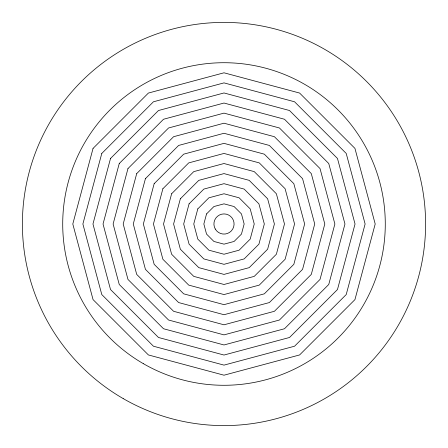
<?xml version="1.0" encoding="UTF-8"?>
<svg xmlns="http://www.w3.org/2000/svg" width="448" height="448" viewBox="0 0 448 448"><rect width="100%" height="100%" fill="white"/><g stroke="black" fill="none" stroke-linecap="round" stroke-linejoin="round"><path stroke-width="0.67" d="M93.055 148.4L72.8 224L93.055 299.6L148.4 354.945L224 375.2L299.6 354.945L354.945 299.6L375.2 224L354.945 148.4L299.6 93.055L224 72.8L148.4 93.055L93.055 148.4M101.786 153.44L82.88 224L101.786 294.56L153.44 346.214L224 365.12L294.56 346.214L346.214 294.56L365.12 224L346.214 153.44L294.56 101.786L224 82.88L153.44 101.786L101.786 153.44M110.516 158.48L92.96 224L110.516 289.52L158.48 337.484L224 355.04L289.52 337.484L337.484 289.52L355.04 224L337.484 158.48L289.52 110.516L224 92.96L158.48 110.516L110.516 158.48M119.246 163.52L103.04 224L119.246 284.48L163.52 328.754L224 344.96L284.48 328.754L328.754 284.48L344.96 224L328.754 163.52L284.48 119.246L224 103.04L163.52 119.246L119.246 163.52M127.977 168.56L113.12 224L127.977 279.44L168.56 320.023L224 334.88L279.44 320.023L320.023 279.44L334.88 224L320.023 168.56L279.44 127.977L224 113.12L168.56 127.977L127.977 168.56M136.707 173.6L123.2 224L136.707 274.4L173.6 311.293L224 324.8L274.4 311.293L311.293 274.4L324.8 224L311.293 173.6L274.4 136.707L224 123.2L173.6 136.707L136.707 173.6M145.432 178.64L133.28 224L145.432 269.36L178.64 302.568L224 314.72L269.36 302.568L302.568 269.36L314.72 224L302.568 178.64L269.36 145.432L224 133.28L178.64 145.432L145.432 178.64M154.162 183.68L143.36 224L154.162 264.32L183.68 293.838L224 304.64L264.32 293.838L293.838 264.32L304.64 224L293.838 183.68L264.32 154.162L224 143.36L183.68 154.162L154.162 183.68M162.893 188.72L153.44 224L162.893 259.28L188.72 285.107L224 294.56L259.28 285.107L285.107 259.28L294.56 224L285.107 188.72L259.28 162.893L224 153.44L188.72 162.893L162.893 188.72M171.623 193.76L163.52 224L171.623 254.24L193.76 276.377L224 284.48L254.24 276.377L276.377 254.24L284.48 224L276.377 193.76L254.24 171.623L224 163.52L193.76 171.623L171.623 193.76M180.354 198.8L173.6 224L180.354 249.2L198.8 267.646L224 274.4L249.2 267.646L267.646 249.2L274.4 224L267.646 198.8L249.2 180.354L224 173.6L198.8 180.354L180.354 198.8M189.084 203.84L183.68 224L189.084 244.16L203.84 258.916L224 264.32L244.16 258.916L258.916 244.16L264.32 224L258.916 203.84L244.16 189.084L224 183.68L203.84 189.084L189.084 203.84M197.809 208.88L193.76 224L197.809 239.12L208.88 250.191L224 254.24L239.12 250.191L250.191 239.12L254.24 224L250.191 208.88L239.12 197.809L224 193.76L208.88 197.809L197.809 208.88M206.539 213.92L203.84 224L206.539 234.08L213.92 241.461L224 244.16L234.08 241.461L241.461 234.08L244.16 224L241.461 213.92L234.08 206.539L224 203.84L213.92 206.539L206.539 213.92M123.2 398.591A201.6 201.6 0 0 0 425.6 224A201.6 201.6 0 0 0 123.2 49.409A201.6 201.6 0 0 0 123.2 398.591M143.36 363.675A161.28 161.28 0 0 0 385.28 224A161.28 161.28 0 0 0 143.36 84.325A161.28 161.28 0 0 0 143.36 363.675M215.27 229.04A10.08 10.08 0 0 0 232.73 229.04A10.08 10.08 0 0 0 224 213.92A10.08 10.08 0 0 0 215.27 229.04"/></g></svg>
